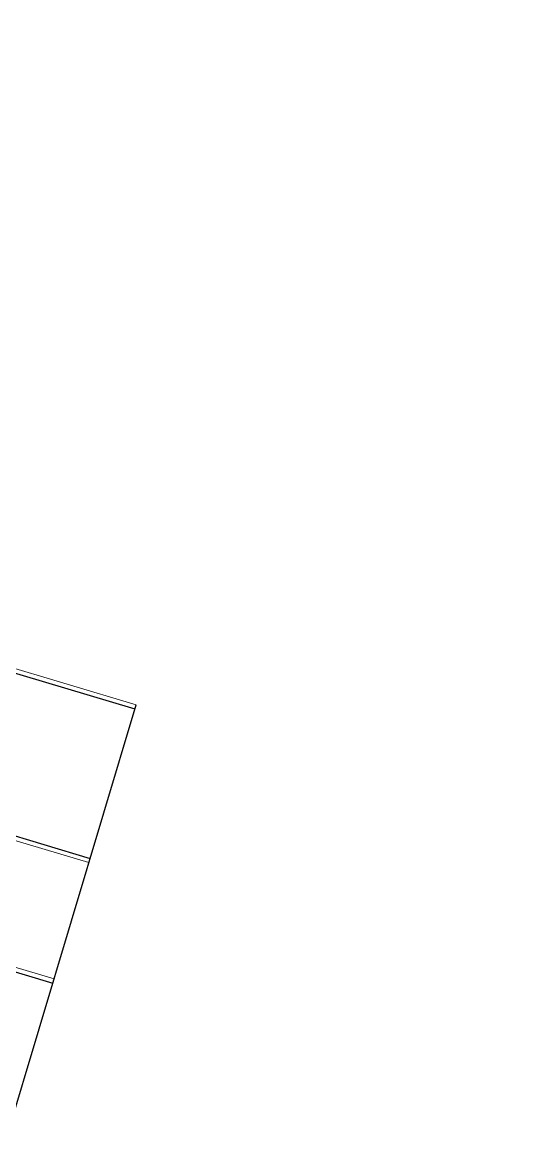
# Model space of a CAD drawing. Extents: x 2536801 to 2538856, y 7112140 to 7131569.
# Drawn here: x 2537249.5 to 2537325.7, y 7112370.7 to 7112542.1 of the extents above; entities that cross this region are included whole.
import ezdxf

# ---------------------------------------------------------------- set-up
doc = ezdxf.new("R2010")
doc.units = 0
doc.header["$LTSCALE"] = 100
doc.header["$MEASUREMENT"] = 0
for name, color, linetype, lineweight in [('D_BOC_FR', 3, 'Continuous', 13), ('D_BOC_XST', 4, 'Continuous', 13), ('D_FOC_FR', 3, 'Continuous', 30), ('D_FOC_XST', 4, 'Continuous', 30)]:
    doc.layers.add(name, color=color, linetype=linetype, lineweight=lineweight)

msp = doc.modelspace()

# ---------------------------------------------------------------- linework, layer by layer
at = {"layer": 'D_BOC_FR', "lineweight": 0, "extrusion": (0, 0, -1)}
msp.add_arc((-2556345.59, 7106835.08), 19961.33, 16.576561, 17.666491, dxfattribs=at)
at = {"layer": 'D_BOC_XST', "lineweight": 0}
for p, q in [((2537225.68, 7112449.49), (2537266.97, 7112437.13)), ((2537204.14, 7112429.49), (2537259.7, 7112412.86)), ((2537198.79, 7112411.61), (2537254.35, 7112394.98))]:
    msp.add_line(p, q, dxfattribs=at)
at = {"layer": 'D_FOC_FR', "extrusion": (0, 0, -1)}
msp.add_arc((-2556345.59, 7106835.08), 19962, 16.576561, 17.666491, dxfattribs=at)
at = {"layer": 'D_FOC_XST'}
for p, q in [((2537225.48, 7112448.85), (2537266.78, 7112436.49)), ((2537247.09, 7112370.71), (2537266.97, 7112437.13)), ((2537204.33, 7112430.13), (2537259.89, 7112413.5)), ((2537198.6, 7112410.97), (2537254.16, 7112394.34))]:
    msp.add_line(p, q, dxfattribs=at)

doc.saveas('drawing.dxf')
